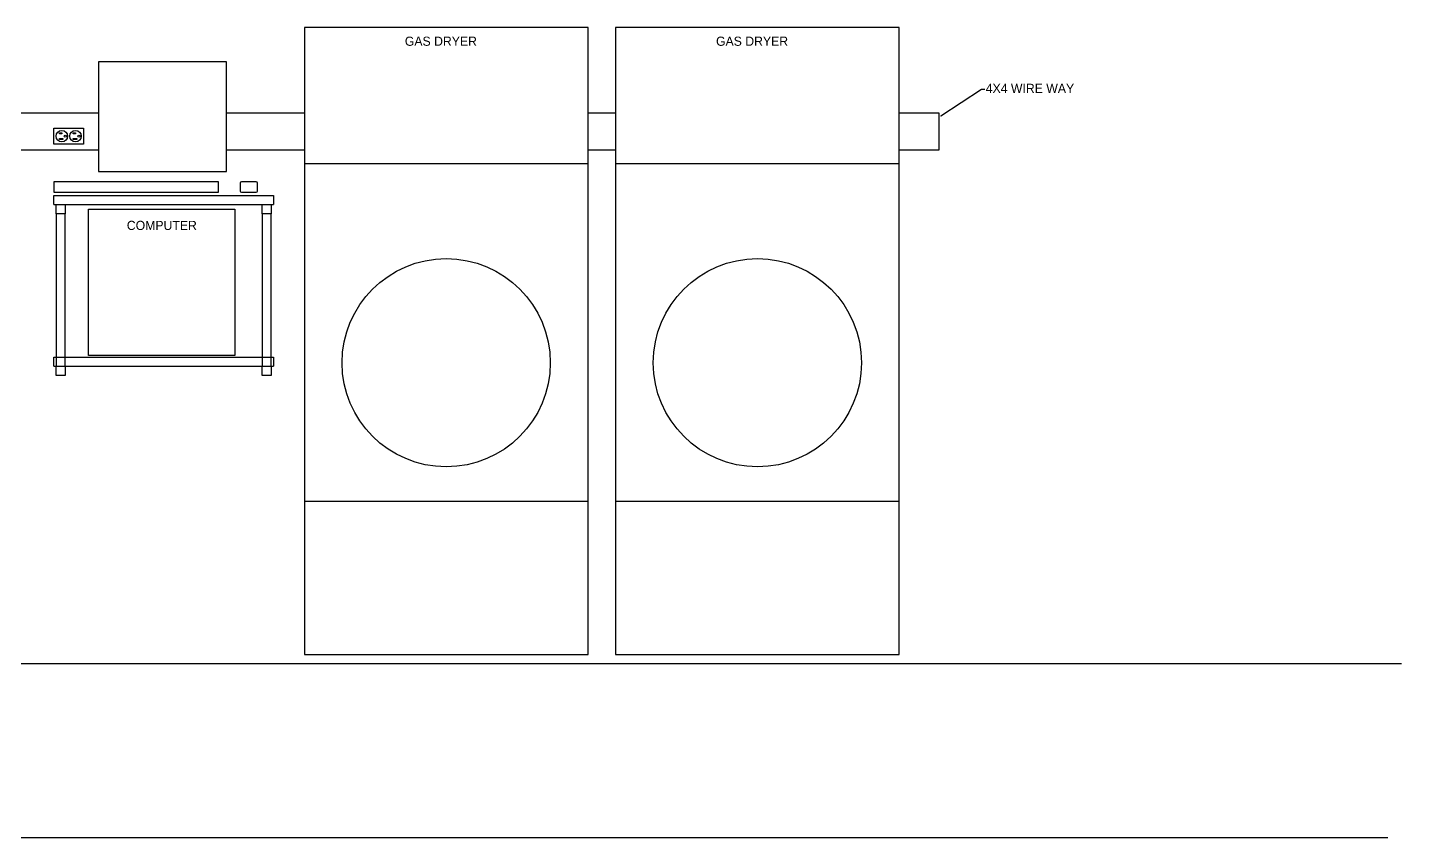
# Model space of a CAD drawing. Header units: inches. Extents: x -336 to 270, y -55 to 410.
# Drawn here: x 120.2 to 270.4, y -55.2 to 33.2 of the extents above; entities that cross this region are included whole.
import ezdxf
from ezdxf import colors
from ezdxf.entities.mleader import LeaderData, LeaderLine
from ezdxf.math import Vec2, Vec3

# ---------------------------------------------------------------- set-up
doc = ezdxf.new("R2010")
doc.units = ezdxf.units.IN
doc.header["$MEASUREMENT"] = 0
for name, color, linetype in [('CABINET', 6, 'CONTINUOUS'), ('CONT', 1, 'CONTINUOUS'), ('ELEC', 1, 'CONTINUOUS')]:
    doc.layers.add(name, color=color, linetype=linetype)

msp = doc.modelspace()

# ---------------------------------------------------------------- linework, layer by layer
at = {"layer": 'CABINET'}
for p, q in [((123.125, 14.896), (147.125, 14.896)), ((123.125, 13.896), (123.125, 14.896)), ((123.125, 13.896), (147.125, 13.896)), ((147.125, 14.896), (147.125, 13.896)), ((123.375, 12.896), (123.375, -3.755)), ((124.375, -3.755), (124.375, 12.896)), ((145.875, 12.896), (145.875, -3.755)), ((146.875, -3.755), (146.875, 12.896)), ((123.125, -2.755), (147.125, -2.755)), ((123.125, -3.755), (123.125, -2.755)), ((147.125, -2.755), (147.125, -3.755)), ((123.125, -3.755), (147.125, -3.755)), ((-235.125, -36.25), (270.375, -36.25))]:
    msp.add_line(p, q, dxfattribs=at)
for points in [[(128, 17.5), (142, 17.5), (142, 29.5), (128, 29.5)], [(123.125, 15.25), (141.125, 15.25), (141.125, 16.375), (123.125, 16.375)], [(123.375, 13.896), (124.375, 13.896), (124.375, 12.896), (123.375, 12.896)], [(145.875, 13.896), (146.875, 13.896), (146.875, 12.896), (145.875, 12.896)], [(126.9162, 13.4003), (142.9115, 13.4003), (142.9115, -2.5857), (126.9162, -2.5857)], [(123.375, -3.755), (124.375, -3.755), (124.375, -4.755), (123.375, -4.755)], [(145.875, -3.755), (146.875, -3.755), (146.875, -4.755), (145.875, -4.755)]]:
    msp.add_lwpolyline(points, close=True, dxfattribs=at)
msp.add_lwpolyline([(143.625, 15.25), (145.25, 15.25, 0.41421356), (145.375, 15.375), (145.375, 16.25, 0.41421356), (145.25, 16.375), (143.625, 16.375, 0.41421356), (143.5, 16.25), (143.5, 15.375, 0.41421356)], format="xyb", close=True, dxfattribs=at)
at = {"layer": 'CONT'}
for p, q in [((150.5, 18.375), (181.5, 18.375)), ((184.5, 18.375), (215.5, 18.375)), ((150.5, -18.5), (181.5, -18.5)), ((184.5, -18.5), (215.5, -18.5)), ((-235.125, -55.25), (268.875, -55.25))]:
    msp.add_line(p, q, dxfattribs=at)
for points in [[(150.5, -35.25), (181.5, -35.25), (181.5, 33.25), (150.5, 33.25)], [(184.5, -35.25), (215.5, -35.25), (215.5, 33.25), (184.5, 33.25)]]:
    msp.add_lwpolyline(points, close=True, dxfattribs=at)
for centre in [(166, -3.375), (200, -3.375)]:
    msp.add_circle(centre, 11.375, dxfattribs=at)
at = {"layer": 'ELEC'}
for points in [[(128, 23.875), (82.25, 23.875)], [(150.5, 23.875), (142, 23.875)], [(184.5, 23.875), (181.5, 23.875)], [(215.5, 19.875), (219.875, 19.875), (219.875, 23.875), (215.5, 23.875)], [(82.25, 19.875), (128, 19.875)], [(142, 19.875), (150.5, 19.875)], [(181.5, 19.875), (184.5, 19.875)]]:
    msp.add_lwpolyline(points, dxfattribs=at)
for points in [[(123.125, 22.25), (126.375, 22.25), (126.375, 20.5), (123.125, 20.5)], [(123.125, 22.25), (126.375, 22.25), (126.375, 20.5), (123.125, 20.5)], [(123.75, 21.625), (123.75, 21.75), (124, 21.75), (124, 21.625)], [(123.75, 21.625), (123.75, 21.75), (124, 21.75), (124, 21.625)], [(123.75, 21), (123.75, 21.125), (124.125, 21.125), (124.125, 21)], [(123.75, 21), (123.75, 21.125), (124.125, 21.125), (124.125, 21)], [(125.25, 21.625), (125.25, 21.75), (125.5, 21.75), (125.5, 21.625)], [(125.25, 21.625), (125.25, 21.75), (125.5, 21.75), (125.5, 21.625)], [(125.25, 21), (125.25, 21.125), (125.625, 21.125), (125.625, 21)], [(125.25, 21), (125.25, 21.125), (125.625, 21.125), (125.625, 21)]]:
    msp.add_lwpolyline(points, close=True, dxfattribs=at)
for centre, radius in [((124, 21.375), 0.625), ((124, 21.375), 0.625), ((124.375, 21.375), 0.125), ((124.375, 21.375), 0.125), ((125.5, 21.375), 0.625), ((125.5, 21.375), 0.625), ((125.875, 21.375), 0.125), ((125.875, 21.375), 0.125)]:
    msp.add_circle(centre, radius, dxfattribs=at)

# ---------------------------------------------------------------- texts
at = {"layer": 'CABINET', "insert": (127.25, 12.125), "char_height": 1, "attachment_point": 1}
msp.add_mtext_dynamic_manual_height_columns('\\pi3.8542;COMPUTER', width=15.375, gutter_width=2.5, heights=[0], dxfattribs=at)
at = {"layer": 'CONT', "char_height": 1, "attachment_point": 1}
for insert in [(151, 32.25), (185, 32.25)]:
    msp.add_mtext_dynamic_manual_height_columns('\\pi10.479;GAS DRYER', width=29.625, gutter_width=2.5, heights=[0], dxfattribs=dict(at, insert=insert))

# ---------------------------------------------------------------- leaders
at = {"layer": 'ELEC'}
ml = msp.add_multileader_mtext('Standard', dxfattribs=at)
ml.set_content('4X4 WIRE WAY', color=256)
ml.set_leader_properties()
ml.build(insert=Vec2(0, 0))
ml.multileader.update_dxf_attribs({"text_right_attachment_type": 6, "dogleg_length": 0.36, "arrow_head_size": 0.18})
ctx = ml.context
ctx.base_point, ctx.char_height, ctx.arrow_head_size, ctx.landing_gap_size, ctx.plane_origin = Vec3(224.86, 26.5), 1, 0.18, 0.09, Vec3(219.875, 23.5)
ctx.right_attachment = 6
notes = []
notes.append((ctx, [(0, (1, 1, 0), (224.5, 26.5), (1, 0), 0.36, [(0, [(219.875, 23.5)], 0, [])])]))
ctx.mtext.insert, ctx.mtext.flow_direction = Vec3(224.95, 27.1), 5
for ctx, leaders in notes:
    for number, flags, end, landing, length, lines in leaders:
        leader = LeaderData()
        leader.index, (leader.has_last_leader_line, leader.has_dogleg_vector, leader.attachment_direction) = number, flags
        leader.last_leader_point, leader.dogleg_vector, leader.dogleg_length = Vec3(end), Vec3(landing), length
        for number, points, colour, breaks in lines:
            line = LeaderLine()
            line.index, line.vertices, line.color, line.breaks = number, Vec3.list(points), colors.encode_raw_color(colour), breaks
            leader.lines.append(line)
        ctx.leaders.append(leader)

doc.saveas('drawing.dxf')
